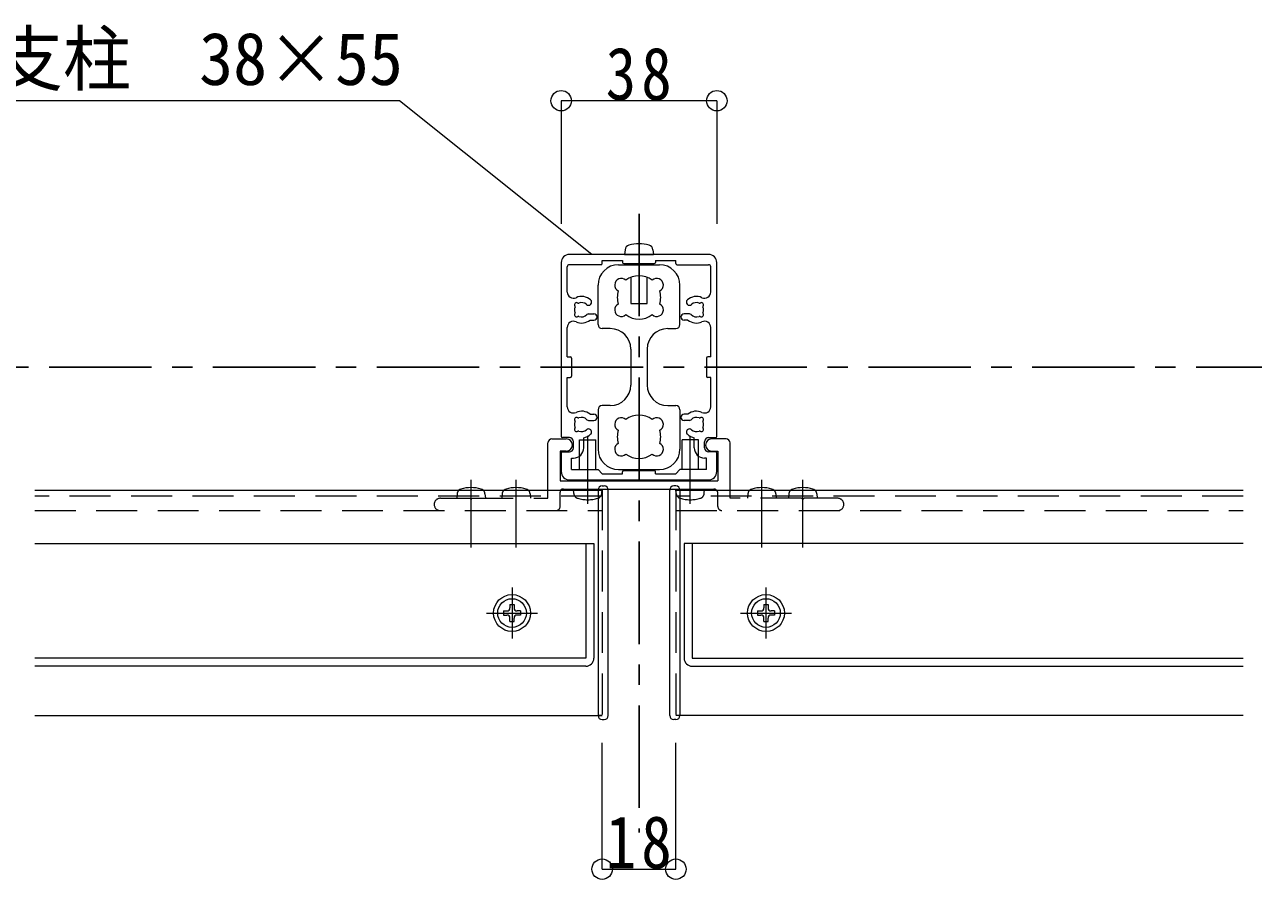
# Model space of a CAD drawing. Units: millimetres at full size, sheet at 1:5. Extents: x -1050 to 1050, y -742 to 742.
# Drawn here: x 398 to 698, y -376.8 to -168.2 of the extents above; entities that cross this region are included whole.
import ezdxf
from ezdxf.enums import TextEntityAlignment as Align

# ---------------------------------------------------------------- set-up
doc = ezdxf.new("R2010")
doc.units = ezdxf.units.MM
doc.header["$LTSCALE"] = 5
doc.linetypes.add('CHAIN1', pattern=[8, 5, -1, 1, -1])
doc.linetypes.add('DASHED2', pattern=[3, 2, -1])
doc.layers.add('0-0_通り芯', color=7, linetype='CHAIN1')
for name, color, linetype, lineweight in [('0-3_寸法', 54, 'Continuous', 20), ('0-4_手摺部材', 92, 'Continuous', 20), ('0-6_パネル', 4, 'Continuous', 20), ('0-9_文字', 3, 'Continuous', 20), ('0-A_支柱', 6, 'Continuous', 20), ('0-B_足元', 4, 'Continuous', 20)]:
    doc.layers.add(name, color=color, linetype=linetype, lineweight=lineweight)
doc.styles.add('ＭＳ ゴシック', font='')
doc.styles.get('ＭＳ ゴシック').set_extended_font_data('MS Gothic')

# ---------------------------------------------------------------- blocks, each defined once
blk = doc.blocks.new('dimension_origin')
at = {"color": 0, "linetype": 'Continuous', "lineweight": -2}
blk.add_circle((0, 0), 1.25, dxfattribs=at)

msp = doc.modelspace()

# ---------------------------------------------------------------- linework, layer by layer
at = {"layer": '0-0_通り芯'}
for p, q in [((548.02, -214.355), (548.02, -365.312)), ((909.011, -251.793), (-151.98, -251.793))]:
    msp.add_line(p, q, dxfattribs=at)
at = {"layer": '0-0_通り芯', "linetype": 'DASHED2'}
msp.add_line((538.02, -336.793), (539.02, -336.793), dxfattribs=at)
at = {"layer": '0-3_寸法'}
for p, q in [((529.02, -186.793), (529.02, -216.802)), ((567.02, -186.793), (529.02, -186.793)), ((567.02, -186.793), (567.02, -216.802)), ((539.02, -374.293), (539.02, -343.446)), ((557.02, -374.293), (557.02, -343.446)), ((539.02, -374.293), (557.02, -374.293))]:
    msp.add_line(p, q, dxfattribs=at)
at = {"layer": '0-4_手摺部材'}
for p, q in [((544.52, -224.293), (551.52, -224.293)), ((526.77, -269.293), (530.27, -269.293)), ((533.52, -269.543), (537.52, -269.543)), ((533.52, -276.793), (533.52, -269.543)), ((537.52, -276.793), (537.52, -269.543)), ((562.52, -269.543), (558.52, -269.543)), ((558.52, -276.793), (558.52, -269.543)), ((562.52, -276.793), (562.52, -269.543)), ((569.27, -269.293), (565.77, -269.293)), ((525.77, -281.793), (525.77, -270.293)), ((530.27, -272.293), (528.77, -272.293)), ((528.77, -272.293), (528.77, -279.543)), ((565.77, -272.293), (567.27, -272.293)), ((567.27, -272.293), (567.27, -279.543)), ((570.27, -281.793), (570.27, -270.293)), ((400.52, -281.793), (539.02, -281.793)), ((528.77, -279.543), (567.27, -279.543)), ((529.565, -281.543), (566.27, -281.543)), ((538.02, -281.793), (538.02, -336.793)), ((539.02, -280.793), (539.52, -280.793)), ((540.52, -336.793), (540.52, -281.793)), ((555.52, -336.793), (555.52, -281.793)), ((557.02, -280.793), (556.52, -280.793)), ((557.02, -281.793), (695.52, -281.793)), ((558.02, -281.793), (558.02, -336.793)), ((517.02, -305.544), (517.02, -318.032)), ((579.02, -305.544), (579.02, -318.032)), ((510.771, -311.793), (523.269, -311.793)), ((514.97, -311.293), (514.97, -312.293)), ((514.97, -311.293), (515.77, -311.293)), ((516.52, -309.743), (516.52, -310.543)), ((519.07, -311.293), (518.27, -311.293)), ((519.07, -311.293), (519.07, -312.293)), ((572.771, -311.793), (585.269, -311.793)), ((576.97, -311.293), (576.97, -312.293)), ((576.97, -311.293), (577.77, -311.293)), ((578.52, -309.743), (578.52, -310.543)), ((581.07, -311.293), (580.27, -311.293)), ((581.07, -311.293), (581.07, -312.293)), ((514.97, -312.293), (515.77, -312.293)), ((516.52, -313.843), (516.52, -313.043)), ((516.52, -313.843), (517.52, -313.843)), ((517.52, -313.843), (517.52, -313.043)), ((519.07, -312.293), (518.27, -312.293)), ((576.97, -312.293), (577.77, -312.293)), ((578.52, -313.843), (578.52, -313.043)), ((578.52, -313.843), (579.52, -313.843)), ((579.52, -313.843), (579.52, -313.043)), ((581.07, -312.293), (580.27, -312.293)), ((400.52, -336.793), (539.02, -336.793)), ((539.02, -337.793), (539.52, -337.793)), ((557.02, -337.793), (556.52, -337.793)), ((695.52, -336.793), (557.02, -336.793))]:
    msp.add_line(p, q, dxfattribs=at)
at = {"layer": '0-4_手摺部材', "linetype": 'CHAIN1'}
for p, q in [((535.52, -285.143), (535.52, -268.543)), ((560.52, -285.143), (560.52, -268.543)), ((507.02, -295.793), (507.02, -279.275)), ((518.02, -295.793), (518.02, -279.275)), ((578.02, -295.793), (578.02, -279.275)), ((588.02, -295.793), (588.02, -279.275))]:
    msp.add_line(p, q, dxfattribs=at)
at = {"layer": '0-4_手摺部材', "linetype": 'DASHED2'}
for p, q in [((525.77, -283.793), (525.77, -281.793)), ((532.118, -282.662), (532.02, -281.543)), ((532.02, -281.543), (539.02, -281.543)), ((538.922, -282.662), (539.02, -281.543)), ((539.02, -281.543), (539.02, -336.793)), ((557.118, -282.662), (557.02, -281.543)), ((557.02, -281.543), (564.02, -281.543)), ((557.02, -281.543), (557.02, -336.793)), ((563.922, -282.662), (564.02, -281.543)), ((570.27, -283.793), (570.27, -281.793)), ((539.02, -283.293), (400.52, -283.293)), ((499.52, -283.793), (506.72, -283.793)), ((499.52, -283.793), (506.72, -283.793)), ((503.618, -282.674), (503.52, -283.793)), ((507.02, -284.093), (506.72, -283.793)), ((507.02, -284.093), (506.72, -283.793)), ((507.02, -284.093), (507.32, -283.793)), ((507.02, -284.093), (507.32, -283.793)), ((507.32, -283.793), (525.77, -283.793)), ((507.32, -283.793), (525.77, -283.793)), ((510.422, -282.674), (510.52, -283.793)), ((514.618, -282.674), (514.52, -283.793)), ((514.618, -282.674), (514.52, -283.793)), ((521.422, -282.674), (521.52, -283.793)), ((521.422, -282.674), (521.52, -283.793)), ((528.77, -285.793), (528.77, -282.293)), ((695.52, -283.293), (557.02, -283.293)), ((567.27, -285.793), (567.27, -282.461)), ((587.72, -283.793), (570.27, -283.793)), ((574.618, -282.674), (574.52, -283.793)), ((574.618, -282.674), (574.52, -283.793)), ((581.422, -282.674), (581.52, -283.793)), ((581.422, -282.674), (581.52, -283.793)), ((584.618, -282.674), (584.52, -283.793)), ((584.618, -282.674), (584.52, -283.793)), ((588.02, -284.093), (587.72, -283.793)), ((588.02, -284.093), (588.32, -283.793)), ((596.52, -283.793), (588.32, -283.793)), ((591.422, -282.674), (591.52, -283.793)), ((591.422, -282.674), (591.52, -283.793)), ((400.52, -286.793), (539.02, -286.793)), ((557.02, -286.793), (695.52, -286.793))]:
    msp.add_line(p, q, dxfattribs=at)
at = {"layer": '0-4_手摺部材'}
for points in [[(516.52, -309.743), (517.52, -309.743), (517.52, -310.543)], [(578.52, -309.743), (579.52, -309.743), (579.52, -310.543)]]:
    msp.add_lwpolyline(points, dxfattribs=at)
for centre, radius in [((517.02, -311.793), 4.5), ((517.02, -311.793), 3.5), ((579.02, -311.793), 4.5), ((579.02, -311.793), 3.5)]:
    msp.add_circle(centre, radius, dxfattribs=at)
for centre, radius, start, end in [((526.77, -270.293), 1, 90, 180), ((530.27, -270.793), 1.5, 270, 90), ((565.77, -270.793), 1.5, 90, 270), ((569.27, -270.293), 1, 0, 90), ((504.913, -282.787), 1.3, 105.88085, 130.13492), ((507.02, -290.193), 9, 74.11915, 105.88085), ((509.127, -282.787), 1.3, 49.86508, 74.11915), ((515.913, -282.787), 1.3, 105.88083, 130.13489), ((515.913, -282.787), 1.3, 105.88085, 130.13492), ((518.02, -290.193), 9, 74.11915, 105.88085), ((518.02, -290.193), 9, 74.11915, 105.88085), ((520.127, -282.787), 1.3, 49.86507, 74.11918), ((520.127, -282.787), 1.3, 49.86508, 74.11915), ((529.565, -282.543), 1, 90, 131.40962), ((539.02, -281.793), 1, 90, 180), ((539.52, -281.793), 1, 360, 90), ((556.52, -281.793), 1, 90, 180), ((557.02, -281.793), 1, 0, 90), ((566.27, -282.543), 1, 48.59038, 90), ((575.913, -282.787), 1.3, 105.88083, 130.13486), ((575.913, -282.787), 1.3, 105.88085, 130.13492), ((578.02, -290.193), 9, 74.11915, 105.88085), ((578.02, -290.193), 9, 74.11915, 105.88085), ((580.127, -282.787), 1.3, 49.8651, 74.11915), ((580.127, -282.787), 1.3, 49.86508, 74.11915), ((585.913, -282.787), 1.3, 105.88083, 130.13486), ((585.913, -282.787), 1.3, 105.88085, 130.13492), ((588.02, -290.193), 9, 74.11915, 105.88085), ((588.02, -290.193), 9, 74.11915, 105.88085), ((590.127, -282.787), 1.3, 49.8651, 74.11915), ((590.127, -282.787), 1.3, 49.86508, 74.11915), ((515.77, -310.543), 0.75, 270, 360), ((518.27, -310.543), 0.75, 180, 270), ((577.77, -310.543), 0.75, 270, 360), ((580.27, -310.543), 0.75, 180, 270), ((515.77, -313.043), 0.75, 0, 90), ((518.27, -313.043), 0.75, 90, 180), ((577.77, -313.043), 0.75, 0, 90), ((580.27, -313.043), 0.75, 90, 180), ((539.02, -336.793), 1, 180, 270), ((539.52, -336.793), 1, 270, 360), ((556.52, -336.793), 1, 180, 270), ((557.02, -336.793), 1, 270, 0)]:
    msp.add_arc(centre, radius, start, end, dxfattribs=at)
at = {"layer": '0-4_手摺部材', "linetype": 'DASHED2'}
for centre, radius, start, end in [((504.913, -282.787), 1.3, 130.13492, 175), ((509.127, -282.787), 1.3, 5, 49.86508), ((515.913, -282.787), 1.3, 130.13489, 174.99995), ((515.913, -282.787), 1.3, 130.13492, 175), ((520.127, -282.787), 1.3, 5.00002, 49.86507), ((520.127, -282.787), 1.3, 5, 49.86508), ((529.77, -282.293), 1, 150, 180), ((566.27, -282.543), 1, 0, 48.59038), ((575.913, -282.787), 1.3, 130.13486, 174.99995), ((575.913, -282.787), 1.3, 130.13492, 175), ((580.127, -282.787), 1.3, 5.00002, 49.8651), ((580.127, -282.787), 1.3, 5, 49.86508), ((585.913, -282.787), 1.3, 130.13486, 174.99995), ((585.913, -282.787), 1.3, 130.13492, 175), ((590.127, -282.787), 1.3, 5.00002, 49.8651), ((590.127, -282.787), 1.3, 5, 49.86508), ((499.52, -285.293), 1.5, 90, 270), ((499.52, -285.293), 1.5, 90, 270), ((533.413, -282.549), 1.3, 184.99997, 254.11918), ((535.52, -275.143), 9, 254.11915, 285.88085), ((537.627, -282.549), 1.3, 285.88083, 354.99995), ((558.413, -282.549), 1.3, 184.99997, 254.11918), ((560.52, -275.143), 9, 254.11915, 285.88085), ((562.627, -282.549), 1.3, 285.88083, 354.99995), ((596.52, -285.293), 1.5, 270, 90), ((527.77, -285.793), 1, 270, 360), ((568.27, -285.793), 1, 180, 270)]:
    msp.add_arc(centre, radius, start, end, dxfattribs=at)
at = {"layer": '0-6_パネル'}
for p, q in [((400.52, -294.793), (537.02, -294.793)), ((535.02, -294.793), (535.02, -322.793)), ((537.02, -294.793), (537.02, -322.793)), ((559.02, -294.793), (559.02, -322.793)), ((695.52, -294.793), (559.02, -294.793)), ((561.02, -294.793), (561.02, -322.793)), ((535.02, -322.793), (400.52, -322.793)), ((561.02, -322.793), (695.52, -322.793)), ((535.02, -324.793), (400.52, -324.793)), ((561.02, -324.793), (695.52, -324.793))]:
    msp.add_line(p, q, dxfattribs=at)
for centre, start, end in [((535.02, -322.793), 270, 360), ((561.02, -322.793), 180, 270)]:
    msp.add_arc(centre, 2, start, end, dxfattribs=at)
at = {"layer": '0-9_文字'}
msp.add_lwpolyline([(536.514, -224.293), (489.52, -186.793), (390.77, -186.793)], dxfattribs=at)
at = {"layer": '0-A_支柱'}
for p, q in [((565.02, -224.293), (531.02, -224.293)), ((544.618, -223.174), (544.52, -224.293)), ((551.422, -223.174), (551.52, -224.293)), ((529.02, -226.293), (529.02, -268.693)), ((530.52, -233.485), (530.52, -227.293)), ((538.72, -226.793), (531.02, -226.793)), ((544.02, -225.793), (544.02, -226.243)), ((544.32, -226.543), (551.72, -226.543)), ((546.02, -226.793), (546.02, -226.543)), ((550.02, -226.793), (550.02, -226.543)), ((552.02, -225.793), (552.02, -226.243)), ((552.02, -225.793), (557.02, -225.793)), ((557.02, -226.493), (557.02, -225.793)), ((557.32, -226.793), (565.02, -226.793)), ((565.52, -233.485), (565.52, -227.293)), ((567.02, -268.693), (567.02, -226.293)), ((535.697, -238.793), (537.02, -238.793)), ((560.343, -238.793), (559.02, -238.793)), ((530.52, -249.293), (530.52, -242.101)), ((536.097, -240.293), (537.02, -240.293)), ((559.943, -240.293), (559.02, -240.293)), ((565.52, -249.293), (565.52, -242.101)), ((530.52, -249.293), (531.22, -249.293)), ((531.52, -249.593), (531.52, -253.993)), ((564.52, -249.593), (564.52, -253.993)), ((565.52, -249.293), (564.82, -249.293)), ((530.52, -254.293), (531.22, -254.293)), ((530.52, -261.485), (530.52, -254.293)), ((565.52, -254.293), (564.82, -254.293)), ((565.52, -261.485), (565.52, -254.293)), ((536.097, -263.293), (537.02, -263.293)), ((559.943, -263.293), (559.02, -263.293)), ((535.697, -264.793), (537.02, -264.793)), ((560.343, -264.793), (559.02, -264.793)), ((531.02, -268.993), (529.32, -268.993)), ((532.02, -271.493), (532.02, -269.993)), ((534.52, -271.493), (534.52, -269.004)), ((561.52, -271.493), (561.52, -269.004)), ((564.02, -271.493), (564.02, -269.993)), ((565.02, -268.993), (566.72, -268.993)), ((529.02, -272.793), (529.02, -277.293)), ((529.32, -272.493), (531.02, -272.493)), ((566.72, -272.493), (565.02, -272.493)), ((567.02, -277.293), (567.02, -272.793)), ((531.52, -273.993), (532.02, -273.993)), ((531.52, -276.793), (531.52, -273.993)), ((564.52, -273.993), (564.02, -273.993)), ((564.52, -276.793), (564.52, -273.993)), ((531.52, -276.793), (538.02, -276.793)), ((539.02, -277.793), (538.02, -276.793)), ((539.02, -277.793), (544.02, -277.793)), ((544.02, -277.793), (544.02, -277.343)), ((544.32, -277.043), (551.72, -277.043)), ((552.02, -277.793), (552.02, -277.343)), ((552.02, -277.793), (557.02, -277.793)), ((557.02, -277.793), (558.02, -276.793)), ((564.52, -276.793), (558.02, -276.793)), ((531.02, -279.293), (565.02, -279.293))]:
    msp.add_line(p, q, dxfattribs=at)
for points in [[(539.02, -226.493), (539.02, -225.793), (544.02, -225.793)], [(546.02, -229.885), (546.02, -236.293), (550.02, -236.293), (550.02, -229.885)]]:
    msp.add_lwpolyline(points, dxfattribs=at)
for centre, radius, start, end in [((548.02, -230.693), 9, 74.11915, 105.88085), ((531.02, -226.293), 2, 90, 180), ((545.913, -223.287), 1.3, 105.88085, 175), ((550.127, -223.287), 1.3, 5, 74.11915), ((565.02, -226.293), 2, 0, 90), ((531.02, -227.293), 0.5, 90, 180), ((538.72, -226.493), 0.3, 270, 360), ((544.32, -226.243), 0.3, 180, 270), ((551.72, -226.243), 0.3, 270, 360), ((557.32, -226.493), 0.3, 180, 270), ((565.02, -227.293), 0.5, 0, 90), ((532.02, -233.485), 1.5, 180, 294.90106), ((564.02, -233.485), 1.5, 245.09894, 360), ((532.783, -236.555), 0.5, 55.28656, 214.71344), ((532.125, -237.011), 0.3, 337.5799, 34.71344), ((534.02, -237.793), 3.25, 47.4576, 114.90106), ((533.238, -235.898), 0.3, 235.28656, 292.4201), ((534.02, -237.793), 1.75, 47.4576, 112.4201), ((535.71, -235.951), 0.75, 227.4576, 47.4576), ((560.33, -235.951), 0.75, 132.5424, 312.5424), ((562.02, -237.793), 3.25, 65.09894, 132.5424), ((562.02, -237.793), 1.75, 67.5799, 132.5424), ((562.802, -235.898), 0.3, 247.5799, 304.71344), ((563.257, -236.555), 0.5, 325.28656, 124.71344), ((563.915, -237.011), 0.3, 145.28656, 202.4201), ((534.02, -237.793), 1.75, 157.5799, 202.4201), ((532.783, -239.03), 0.5, 145.28656, 304.71344), ((532.125, -238.575), 0.3, 325.28656, 22.4201), ((533.238, -239.688), 0.3, 67.5799, 124.71344), ((534.02, -237.793), 1.75, 247.5799, 318.18969), ((535.697, -239.293), 0.5, 90, 138.18969), ((537.02, -239.543), 0.75, 270, 90), ((559.02, -239.543), 0.75, 90, 270), ((560.343, -239.293), 0.5, 41.81031, 90), ((562.02, -237.793), 1.75, 221.81031, 292.4201), ((562.802, -239.688), 0.3, 55.28656, 112.4201), ((563.257, -239.03), 0.5, 235.28656, 34.71344), ((563.915, -238.575), 0.3, 157.5799, 214.71344), ((562.02, -237.793), 1.75, 337.5799, 22.4201), ((532.02, -242.101), 1.5, 65.09894, 180), ((534.02, -237.793), 3.25, 245.09894, 309.71514), ((562.02, -237.793), 3.25, 230.28486, 294.90106), ((564.02, -242.101), 1.5, 0, 114.90106), ((531.22, -249.593), 0.3, 0, 90), ((564.82, -249.593), 0.3, 90, 180), ((531.22, -253.993), 0.3, 270, 360), ((564.82, -253.993), 0.3, 180, 270), ((532.02, -261.485), 1.5, 180, 294.90106), ((534.02, -265.793), 3.25, 50.28486, 114.90106), ((537.02, -264.043), 0.75, 270, 90), ((559.02, -264.043), 0.75, 90, 270), ((562.02, -265.793), 3.25, 65.09894, 129.71514), ((564.02, -261.485), 1.5, 245.09894, 360), ((534.02, -265.793), 1.75, 157.5799, 202.4201), ((532.783, -264.555), 0.5, 55.28656, 214.71344), ((532.783, -267.03), 0.5, 145.28656, 304.71344), ((532.125, -265.011), 0.3, 337.5799, 34.71344), ((532.125, -266.575), 0.3, 325.28656, 22.4201), ((533.238, -263.898), 0.3, 235.28656, 292.4201), ((534.02, -265.793), 1.75, 41.81031, 112.4201), ((535.71, -267.635), 0.75, 312.5424, 132.5424), ((535.697, -264.293), 0.5, 221.81031, 270), ((560.33, -267.635), 0.75, 47.4576, 227.4576), ((560.343, -264.293), 0.5, 270, 318.18969), ((562.02, -265.793), 1.75, 67.5799, 138.18969), ((562.802, -263.898), 0.3, 247.5799, 304.71344), ((563.257, -264.555), 0.5, 325.28656, 124.71344), ((563.257, -267.03), 0.5, 235.28656, 34.71344), ((563.915, -265.011), 0.3, 145.28656, 202.4201), ((563.915, -266.575), 0.3, 157.5799, 214.71344), ((562.02, -265.793), 1.75, 337.5799, 22.4201), ((529.32, -268.693), 0.3, 180, 270), ((531.02, -269.993), 1, 0, 90), ((533.238, -267.688), 0.3, 67.5799, 124.71344), ((534.02, -265.793), 1.75, 247.5799, 312.5424), ((534.02, -265.793), 3.25, 278.84988, 312.5424), ((562.02, -265.793), 3.25, 227.4576, 261.15012), ((562.02, -265.793), 1.75, 227.4576, 292.4201), ((562.802, -267.688), 0.3, 55.28656, 112.4201), ((565.02, -269.993), 1, 90, 180), ((566.72, -268.693), 0.3, 270, 360), ((529.32, -272.793), 0.3, 90, 180), ((531.02, -271.493), 1, 270, 360), ((532.02, -271.493), 2.5, 270, 360), ((564.02, -271.493), 2.5, 180, 270), ((565.02, -271.493), 1, 180, 270), ((566.72, -272.793), 0.3, 0, 90), ((531.02, -277.293), 2, 180, 270), ((544.32, -277.343), 0.3, 90, 180), ((551.72, -277.343), 0.3, 0, 90), ((565.02, -277.293), 2, 270, 360)]:
    msp.add_arc(centre, radius, start, end, dxfattribs=at)
at = {"layer": '0-B_足元'}
for p, q in [((543.02, -226.793), (553.02, -226.793)), ((538.02, -241.393), (538.02, -231.793)), ((558.02, -241.393), (558.02, -231.793)), ((541.02, -242.393), (539.02, -242.393)), ((555.02, -242.393), (557.02, -242.393)), ((546.02, -247.393), (546.02, -256.193)), ((550.02, -247.393), (550.02, -256.193)), ((538.02, -262.193), (538.02, -271.793)), ((541.02, -261.193), (539.02, -261.193)), ((555.02, -261.193), (557.02, -261.193)), ((558.02, -262.193), (558.02, -271.793)), ((543.02, -276.793), (553.02, -276.793))]:
    msp.add_line(p, q, dxfattribs=at)
for centre, radius, start, end in [((543.02, -231.793), 5, 90, 180), ((553.02, -231.793), 5, 0, 90), ((543.679, -231.753), 1.6, 46.3184, 243.6816), ((548.02, -234.793), 5.3, 52.3632, 127.6368), ((552.362, -231.753), 1.6, 296.3184, 133.6816), ((548.02, -234.793), 5.3, 162.3632, 197.6368), ((548.02, -234.793), 5.3, 342.3632, 17.6368), ((543.679, -237.833), 1.6, 116.3184, 313.6816), ((552.362, -237.833), 1.6, 226.3184, 63.6816), ((548.02, -234.793), 5.3, 232.36321, 307.63679), ((539.02, -241.393), 1, 180, 270), ((541.02, -247.393), 5, 0, 90), ((555.02, -247.393), 5, 90, 180), ((557.02, -241.393), 1, 270, 360), ((541.02, -256.193), 5, 270, 360), ((555.02, -256.193), 5, 180, 270), ((539.02, -262.193), 1, 90, 180), ((548.02, -268.793), 5.3, 52.36321, 127.63679), ((557.02, -262.193), 1, 0, 90), ((543.679, -265.753), 1.6, 46.3184, 243.6816), ((552.362, -265.753), 1.6, 296.3184, 133.6816), ((548.02, -268.793), 5.3, 162.3632, 197.6368), ((548.02, -268.793), 5.3, 342.3632, 17.6368), ((543.02, -271.793), 5, 180, 270), ((543.679, -271.833), 1.6, 116.3184, 313.6816), ((548.02, -268.793), 5.3, 232.3632, 307.6368), ((552.362, -271.833), 1.6, 226.3184, 63.6816), ((553.02, -271.793), 5, 270, 360)]:
    msp.add_arc(centre, radius, start, end, dxfattribs=at)

# ---------------------------------------------------------------- block references
at = {"layer": '0-3_寸法', "xscale": 2, "yscale": 2, "rotation": 180}
for p in [(529.02, -186.793), (539.02, -374.293)]:
    msp.add_blockref('dimension_origin', p, dxfattribs=at)
at = {"layer": '0-3_寸法', "xscale": 2, "yscale": 2}
for p in [(567.02, -186.793), (557.02, -374.293)]:
    msp.add_blockref('dimension_origin', p, dxfattribs=at)

# ---------------------------------------------------------------- texts
at = {"layer": '0-3_寸法', "char_height": 12.83, "attachment_point": 7, "style": 'ＭＳ ゴシック'}
for s, insert in [('\\T1.17;\\W0.85;38', (539.895, -186.793)), ('\\T1.17;\\W0.85;18', (539.895, -374.293))]:
    msp.add_mtext(s, dxfattribs=dict(at, insert=insert))
at = {"layer": '0-9_文字', "style": 'ＭＳ ゴシック', "width": 0.95}
msp.add_text('支柱\u300038×55', height=12.83, dxfattribs=at).set_placement((390.77, -186.793), align=Align.BOTTOM_LEFT)

doc.saveas('drawing.dxf')
